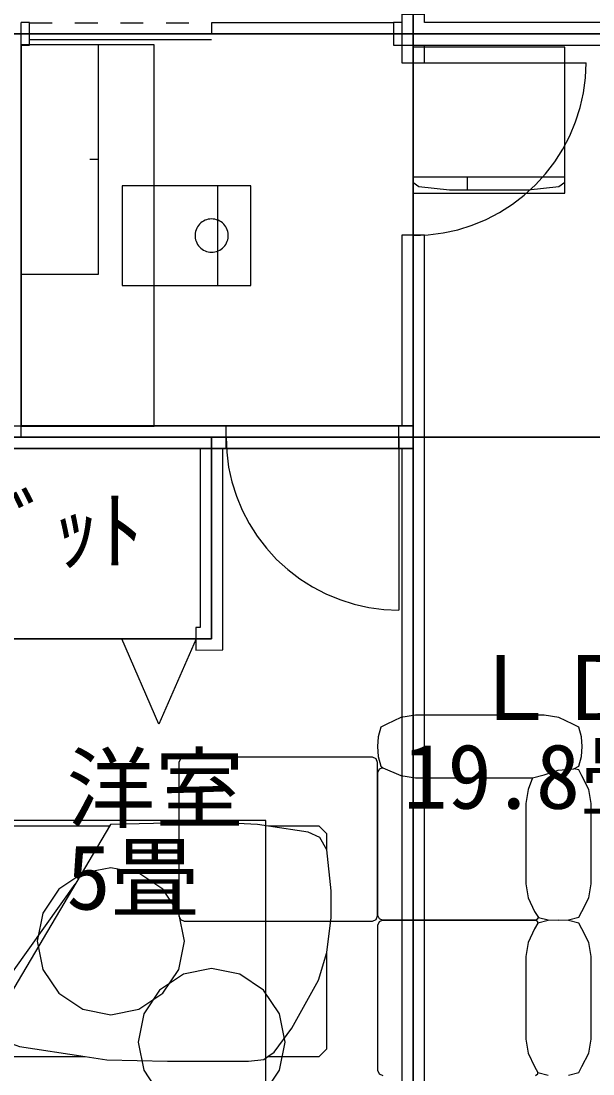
# Model space of a CAD drawing. Units: millimetres, scale not verified. Extents: x -8429 to 8779, y -6983 to 6633.
# Drawn here: x 2109 to 4690, y -2227 to 2525 of the extents above; entities that cross this region are included whole.
import ezdxf
from ezdxf.enums import TextEntityAlignment as Align

# ---------------------------------------------------------------- set-up
doc = ezdxf.new("R2010")
doc.units = ezdxf.units.MM
doc.header["$LTSCALE"] = 100
for name, color, linetype in [('0-0_設備-家具1階', 7, 'Continuous'), ('0-1_間取り1階', 7, 'Continuous'), ('0-2_部屋名1階', 7, 'Continuous'), ('0-3_柱1階', 7, 'Continuous'), ('0-7_壁1階', 7, 'Continuous'), ('0-8_建具1階', 7, 'Continuous'), ('1-0_間取り2階', 7, 'Continuous'), ('1-1_部屋名2階', 7, 'Continuous'), ('1-3_壁2階', 7, 'Continuous'), ('1-4_建具2階', 7, 'Continuous'), ('1-6_設備-家具2階', 7, 'Continuous'), ('1-7_屋根2階', 5, 'Continuous')]:
    doc.layers.add(name, color=color, linetype=linetype)
doc.styles.add('ＭＳ ゴシック', font='')
doc.styles.get('ＭＳ ゴシック').set_extended_font_data('MS Gothic')

msp = doc.modelspace()

# ---------------------------------------------------------------- linework, layer by layer
at = {"layer": '0-0_設備-家具1階'}
for p, q in [((2458.8, 1899.7), (2418.8, 1899.7)), ((4562.6, 1821.2), (3877.6, 1821.2)), ((4122.6, 1821.2), (4122.6, 1764.2)), ((2995.1, 1782.2), (2995.1, 1332.2))]:
    msp.add_line(p, q, dxfattribs=at)
for points in [[(2708.8, 697.2), (2708.8, 2417.2), (2108.8, 2417.2), (2108.8, 697.2)], [(2458.8, 1382.2), (2458.8, 2417.2), (2108.8, 2417.2), (2108.8, 1382.2)], [(3877.6, 2407.2), (3877.6, 1748.2), (4562.6, 1748.2), (4562.6, 2407.2)], [(2565.1, 1332.2), (3145.1, 1332.2), (3145.1, 1782.2), (2565.1, 1782.2)], [(3725, -851.5), (3717.9, -867.9), (3717.9, -1509.3), (3725, -1525.7), (3742.1, -1532.5), (4415.7, -1532.5), (4430.3, -1532.5), (4441.2, -1525.7), (4444.8, -1520.6), (4488.1, -1531), (4533.8, -1532.9), (4579.4, -1531), (4625.6, -1519.7), (4640, -1493), (4671.2, -1431.9), (4681.3, -1368.6), (4681.3, -1005.8), (4671.2, -942.5), (4640, -881.5), (4625.6, -854.7), (4604.2, -849.4), (4627, -837.6), (4638.7, -793.3), (4640.8, -749.5), (4638.7, -705.7), (4627, -661.4), (4599.2, -647.5), (4535.6, -617.6), (4469.7, -607.8), (3889.2, -607.8), (3823.3, -617.6), (3759.7, -647.5), (3731.9, -661.4), (3720.2, -705.7), (3718.1, -749.5), (3720.2, -793.3), (3731.9, -837.6), (3742.1, -844.7)], [(3717.9, -821.4), (3711.2, -804.4), (3694.8, -797.3), (2844.5, -797.3), (2828.1, -804.4), (2821.3, -821.4), (2821.3, -1512.9), (2828.1, -1529.9), (2844.5, -1537), (3694.8, -1537), (3711.2, -1529.9), (3717.9, -1512.9)], [(1813.8, -3082.8), (3213.8, -3082.8), (3213.8, -1082.8), (1813.8, -1082.8)], [(2968.8, -1750.8), (2841.8, -1776.1), (2734.1, -1848.1), (2662.1, -1955.8), (2636.8, -2082.8), (2662.1, -2209.9), (2734.1, -2317.6), (2841.8, -2389.6), (2968.8, -2414.8), (3095.9, -2389.6), (3203.6, -2317.6), (3275.6, -2209.9), (3300.8, -2082.8), (3275.6, -1955.8), (3203.6, -1848.1), (3095.9, -1776.1)]]:
    msp.add_lwpolyline(points, close=True, dxfattribs=at)
for points in [[(3877.6, 1798.3), (3903.4, 1779), (4043.1, 1764.2), (4397.1, 1764.2), (4536.8, 1779), (4562.6, 1798.3)], [(2968.8, 1482.2), (2976.4, 1482.5), (2983.9, 1483.7), (2991.3, 1485.6), (2998.4, 1488.2), (3005.3, 1491.6), (3011.7, 1495.6), (3017.7, 1500.2), (3023.3, 1505.5), (3028.2, 1511.2), (3032.6, 1517.5), (3036.3, 1524.1), (3039.2, 1531.1), (3041.5, 1538.4), (3043.1, 1545.8), (3043.8, 1553.4), (3043.8, 1561), (3043.1, 1568.5), (3041.5, 1576), (3039.2, 1583.2), (3036.3, 1590.2), (3032.6, 1596.8), (3028.2, 1603.1), (3023.3, 1608.8), (3017.7, 1614.1), (3011.7, 1618.7), (3005.3, 1622.7), (2998.4, 1626.1), (2991.3, 1628.7), (2983.9, 1630.6), (2976.4, 1631.8), (2968.8, 1632.2), (2961.2, 1631.8), (2953.7, 1630.6), (2946.3, 1628.7), (2939.2, 1626.1), (2932.4, 1622.7), (2925.9, 1618.7), (2919.9, 1614.1), (2914.4, 1608.8)], [(2914.4, 1608.8), (2909.4, 1603.1), (2905.1, 1596.8), (2901.4, 1590.2), (2898.4, 1583.2), (2896.1, 1576), (2894.6, 1568.5), (2893.8, 1561), (2893.8, 1553.4), (2894.6, 1545.8), (2896.1, 1538.4), (2898.4, 1531.1), (2901.4, 1524.1), (2905.1, 1517.5), (2909.4, 1511.2), (2914.4, 1505.5), (2919.9, 1500.2), (2925.9, 1495.6), (2932.4, 1491.6), (2939.2, 1488.2), (2946.3, 1485.6), (2953.7, 1483.7), (2961.2, 1482.5), (2968.8, 1482.2)], [(3742.1, -844.7), (3823.3, -880.4), (3889.2, -890.2), (4417.7, -890.2), (4469.7, -876.6), (4533.8, -856.1), (4604.2, -849.4)], [(4417.7, -890.2), (4397.4, -942.5), (4387.2, -1005.8), (4387.2, -1368.6), (4397.4, -1431.9), (4425.8, -1493), (4444.8, -1520.6)], [(4579.4, -2231.6), (4625.6, -2220.4), (4640, -2193.7), (4671.2, -2132.6), (4681.3, -2069.3), (4681.3, -1696.8), (4671.2, -1633.5), (4640, -1572.4), (4625.6, -1545.7), (4579.4, -1534.4), (4533.8, -1532.5), (4488.1, -1534.4), (4442, -1545.7), (4441.2, -1539.7), (4430.3, -1532.9), (3742.1, -1532.9), (3725, -1539.7), (3717.9, -1556.1), (3717.9, -2210), (3725, -2226.4), (3742.1, -2233.2)], [(4442, -1545.7), (4425.8, -1572.4), (4397.4, -1633.5), (4387.2, -1696.8), (4387.2, -2069.3), (4397.4, -2132.6), (4425.8, -2193.7), (4442, -2220.4)], [(4430.3, -2233.2), (4441.2, -2226.4), (4442, -2220.4), (4488.1, -2231.6)]]:
    msp.add_lwpolyline(points, dxfattribs=at)
at = {"layer": '0-1_間取り1階'}
for points in [[(1148.8, 2467.2), (3878.8, 2467.2), (3878.8, 4287.2), (1148.8, 4287.2)], [(3878.8, 2467.2), (5698.8, 2467.2), (5698.8, 4287.2), (3878.8, 4287.2)], [(1148.8, -3902.8), (7518.8, -3902.8), (7518.8, -2992.8), (7518.8, 192.2), (4868.8, 192.2), (4868.8, 2467.2), (2058.8, 2467.2), (2058.8, 647.2), (1148.8, 647.2), (1148.8, -2992.8)]]:
    msp.add_lwpolyline(points, close=True, dxfattribs=at)
at = {"layer": '0-3_柱1階'}
msp.add_lwpolyline([(2058.8, 697.2), (2058.8, 597.2), (3878.8, 597.2), (3878.8, 697.2)], close=True, dxfattribs=at)
at = {"layer": '0-7_壁1階'}
for points in [[(4817.8, 2518.2), (3929.8, 2518.2), (3929.8, 2555.2), (3827.8, 2555.2), (3827.8, 2518.2), (3789.8, 2518.2), (3789.8, 2416.2), (3829.2, 2416.2), (3929.8, 2416.2), (5649.2, 2416.2)], [(1199.8, 596.2), (2109.8, 596.2), (3879.8, 596.2), (3879.8, 698.2), (2109.8, 698.2), (2109.8, 1507.6), (2109.8, 1609.6), (2109.8, 2416.2), (2146.8, 2416.2), (2146.8, 2518.2), (2108.4, 2518.2)]]:
    msp.add_lwpolyline(points, dxfattribs=at)
at = {"layer": '0-8_建具1階'}
for p, q in [((2146.3, 2517.2), (2249.1, 2517.2)), ((2352, 2517.2), (2454.8, 2517.2)), ((2557.6, 2517.2), (2660.4, 2517.2)), ((2763.2, 2517.2), (2866, 2517.2)), ((2146.3, 2442.2), (2968.8, 2442.2))]:
    msp.add_line(p, q, dxfattribs=at)
msp.add_lwpolyline([(2968.8, 2467.2), (3791.3, 2467.2), (3791.3, 2517.2), (2968.8, 2517.2)], close=True, dxfattribs=at)
at = {"layer": '1-0_間取り2階'}
for points in [[(-1581.2, 647.2), (-216.2, 647.2), (-216.2, 2467.2), (2058.8, 2467.2), (2058.8, 647.2), (3878.8, 647.2), (3878.8, 4287.2), (238.8, 4287.2), (238.8, 3377.2), (-1581.2, 3377.2)], [(3878.8, 2467.2), (7518.8, 2467.2), (7518.8, 4287.2), (3878.8, 4287.2)], [(3878.8, -2992.8), (7518.8, -2992.8), (7518.8, 2467.2), (3878.8, 2467.2)], [(3878.8, 647.2), (2968.8, 647.2), (2968.8, -262.8), (1148.8, -262.8), (1148.8, -2992.8), (3878.8, -2992.8)], [(1148.8, -262.8), (2968.8, -262.8), (2968.8, 647.2), (1148.8, 647.2)]]:
    msp.add_lwpolyline(points, close=True, dxfattribs=at)
at = {"layer": '1-3_壁2階'}
for points in [[(7568.4, 4338.2), (3928.4, 4338.2), (3822.8, 4338.2), (3827.8, 4236.2), (3827.8, 2516.7), (3827.8, 2414.7), (3827.8, 2336.2), (3929.8, 2336.2), (3929.8, 2416.2), (4876.8, 2416.2), (4876.8, 2518.2), (3929.8, 2518.2), (3929.8, 4236.2), (7467.8, 4236.2), (7467.8, 2518.2), (6519.8, 2518.2), (6519.8, 2416.2), (7467.8, 2416.2), (7467.8, 2356.2), (7569.8, 2356.2), (7569.8, 2417.6), (7569.8, 2519.6)], [(2008.8, 647.2), (2108.8, 647.2), (2108.8, 2467.2), (2008.8, 2467.2)], [(3929.8, 1558.2), (3827.8, 1558.2), (3827.8, 698.2), (3812.8, 698.2), (3812.8, 596.2), (3827.8, 596.2), (3827.8, -2941.8), (3812.8, -2941.8), (3812.8, -3043.8), (3829.2, -3043.8), (3929.8, -3043.8), (4854.8, -3043.8), (4854.8, -2941.8), (3929.8, -2941.8), (3929.8, 597.6), (3929.8, 698.2)]]:
    msp.add_lwpolyline(points, close=True, dxfattribs=at)
msp.add_lwpolyline([(1199.8, -2941.8), (1199.8, -313.8), (1219.8, -313.8), (1219.8, -211.8), (1199.8, -210.4), (1199.8, 596.2), (2009.2, 596.2), (2109.8, 596.2), (2917.8, 596.2), (2917.8, -211.8), (2897.8, -211.8), (2897.8, -313.8), (3019.8, -312.4), (3019.8, 596.2), (3034.8, 596.2), (3034.8, 698.2), (3018.4, 698.2), (2917.8, 698.2), (2109.8, 698.2), (2108.4, 2518.2)], dxfattribs=at)
at = {"layer": '1-4_建具2階'}
for p, q in [((3878.8, 2337.2), (4658.8, 2337.2)), ((3813.8, 647.2), (3813.8, -132.8)), ((2562.8, -262.8), (1554.8, -262.8))]:
    msp.add_line(p, q, dxfattribs=at)
for points in [[(3878.8, 1557.2), (3946.8, 1560.1), (4014.3, 1569), (4080.7, 1583.7), (4145.6, 1604.2), (4208.5, 1630.2), (4268.8, 1661.7), (4326.2, 1698.2), (4380.2, 1739.6), (4430.4, 1785.6), (4476.3, 1835.8), (4517.8, 1889.8), (4554.3, 1947.2), (4585.7, 2007.5), (4611.8, 2070.4), (4632.3, 2135.3), (4647, 2201.7), (4655.9, 2269.2), (4658.8, 2337.2)], [(3033.8, 647.2), (3036.8, 579.2), (3045.7, 511.7), (3060.4, 445.3), (3080.9, 380.4), (3106.9, 317.5), (3138.3, 257.2), (3174.9, 199.8), (3216.3, 145.8), (3262.3, 95.6), (3312.5, 49.6), (3366.4, 8.2), (3423.8, -28.3), (3484.2, -59.8), (3547.1, -85.8), (3611.9, -106.3), (3678.4, -121), (3745.8, -129.9), (3813.8, -132.8)], [(2898.8, -262.8), (2730.8, -647.7), (2562.8, -262.8)]]:
    msp.add_lwpolyline(points, dxfattribs=at)
at = {"layer": '1-6_設備-家具2階'}
for p, q in [((2507.3, -1107.8), (1951, -2049.2)), ((3222.2, -2147.8), (3251.3, -2127.6))]:
    msp.add_line(p, q, dxfattribs=at)
for points in [[(2968.8, 1482.2), (2976.4, 1482.5), (2983.9, 1483.7), (2991.3, 1485.6), (2998.4, 1488.2), (3005.3, 1491.6), (3011.7, 1495.6), (3017.7, 1500.2), (3023.3, 1505.5), (3028.2, 1511.2), (3032.6, 1517.5), (3036.3, 1524.1), (3039.2, 1531.1), (3041.5, 1538.4), (3043.1, 1545.8), (3043.8, 1553.4), (3043.8, 1561), (3043.1, 1568.5), (3041.5, 1576), (3039.2, 1583.2), (3036.3, 1590.2), (3032.6, 1596.8), (3028.2, 1603.1), (3023.3, 1608.8), (3017.7, 1614.1), (3011.7, 1618.7), (3005.3, 1622.7), (2998.4, 1626.1), (2991.3, 1628.7), (2983.9, 1630.6), (2976.4, 1631.8), (2968.8, 1632.2), (2961.2, 1631.8), (2953.7, 1630.6), (2946.3, 1628.7), (2939.2, 1626.1), (2932.4, 1622.7), (2925.9, 1618.7), (2919.9, 1614.1), (2914.4, 1608.8)], [(2914.4, 1608.8), (2909.4, 1603.1), (2905.1, 1596.8), (2901.4, 1590.2), (2898.4, 1583.2), (2896.1, 1576), (2894.6, 1568.5), (2893.8, 1561), (2893.8, 1553.4), (2894.6, 1545.8), (2896.1, 1538.4), (2898.4, 1531.1), (2901.4, 1524.1), (2905.1, 1517.5), (2909.4, 1511.2), (2914.4, 1505.5), (2919.9, 1500.2), (2925.9, 1495.6), (2932.4, 1491.6), (2939.2, 1488.2), (2946.3, 1485.6), (2953.7, 1483.7), (2961.2, 1482.5), (2968.8, 1482.2)], [(1523.9, -2147.8), (2397.8, -2147.8), (2496.1, -2163.1), (2770.1, -2168.6), (3134.9, -2168.6), (3203.8, -2160.7), (3222.2, -2147.8), (3453.8, -2147.8), (3488.8, -2112.8), (3488.8, -1678.2), (3508.8, -1520.5), (3508.8, -1400.3), (3488.8, -1215.2), (3488.8, -1142.8), (3453.8, -1107.8), (3225.1, -1107.8), (3175.2, -1100.2), (2963.1, -1090.4), (2511.8, -1100.1), (2507.3, -1107.8), (1523.9, -1107.8)], [(3488.8, -1215.2), (3457.6, -1159.2), (3404.2, -1135.3), (3225.1, -1107.8)], [(1970.6, -1901), (2004.8, -1856.2), (2352.3, -1370)], [(3251.3, -2127.6), (3330.7, -2019.9), (3451.8, -1803.5), (3488.8, -1678.2)], [(1951, -2049.2), (2101.4, -2102), (2397.8, -2147.8)]]:
    msp.add_lwpolyline(points, dxfattribs=at)
msp.add_lwpolyline([(2513.8, -1295.8), (2386.8, -1321.1), (2279.1, -1393.1), (2207.1, -1500.8), (2181.8, -1627.8), (2207.1, -1754.9), (2279.1, -1862.6), (2386.8, -1934.6), (2513.8, -1959.8), (2640.9, -1934.6), (2748.6, -1862.6), (2820.6, -1754.9), (2845.8, -1627.8), (2820.6, -1500.8), (2748.6, -1393.1), (2640.9, -1321.1)], close=True, dxfattribs=at)
at = {"layer": '1-7_屋根2階'}
for points in [[(7718.8, 5037.2), (-1781.2, 5037.2), (-1781.2, 647.2), (7718.8, 647.2)], [(-1781.2, -3742.8), (7718.8, -3742.8), (7718.8, 647.2), (-1781.2, 647.2)]]:
    msp.add_lwpolyline(points, close=True, dxfattribs=at)

# ---------------------------------------------------------------- texts
at = {"layer": '0-2_部屋名1階', "style": 'ＭＳ ゴシック'}
for s, p in [('ＬＤ', (4133.8, -717.8)), ('19.8畳', (3833.8, -1117.8))]:
    msp.add_text(s, height=293.3, dxfattribs=at).set_placement(p, align=Align.BOTTOM_LEFT)
at = {"layer": '1-1_部屋名2階', "style": 'ＭＳ ゴシック'}
for s, p in [('ｸﾛｾﾞｯﾄ', (1458.8, -7.8)), ('洋室', (2313.8, -1172.8)), ('5畳', (2313.8, -1572.8))]:
    msp.add_text(s, height=293.3, dxfattribs=at).set_placement(p, align=Align.BOTTOM_LEFT)

doc.saveas('drawing.dxf')
